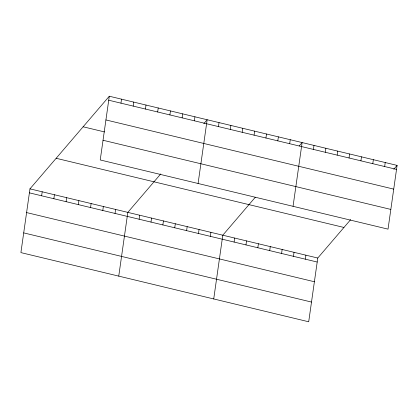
<?xml version="1.0" encoding="UTF-8"?>
<svg xmlns="http://www.w3.org/2000/svg" width="418" height="418" viewBox="0 0 418 418"><rect width="100%" height="100%" fill="white"/><g stroke="black" fill="none" stroke-linecap="round" stroke-linejoin="round"><path stroke-width="0.63" d="M109.302 96.224L100.231 159.969L388.029 229.142L397.1 165.392L109.302 96.224L29.971 188.858L20.9 252.608L308.698 321.776L317.769 258.031L350.692 219.586M41.633 195.796L42.202 191.799M53.865 198.738L54.434 194.736M66.096 201.675L66.666 197.677M78.328 204.616L78.897 200.614M90.56 207.558L91.129 203.556M102.791 210.494L103.361 206.497M120.964 103.162L121.533 99.16M115.023 213.436L115.593 209.434M133.196 106.104L133.765 102.102M118.749 276.126L127.824 212.375L160.747 173.93M145.427 109.041L145.997 105.043M139.126 219.231L139.696 215.228M157.659 111.982L158.229 107.98M150.997 222.083L151.567 218.081M169.891 114.919L170.46 110.922M162.868 224.936L163.438 220.934M182.123 117.86L182.692 113.863M174.74 227.789L175.309 223.787M194.354 120.802L194.924 116.8M186.611 230.642L187.18 226.645M198.08 183.492L207.156 119.741L203.832 123.623M198.482 233.495L199.052 229.498M218.457 126.591L219.027 122.594M210.353 236.348L210.923 232.351M230.328 129.449L230.898 125.447M213.723 298.954L222.794 235.203L255.299 197.249M242.2 132.302L242.769 128.3M234.101 242.053L234.67 238.056M254.071 135.155L254.64 131.153M245.972 244.911L246.542 240.909M265.942 138.008L266.512 134.006M257.843 247.764L258.413 243.762M277.813 140.861L278.383 136.858M269.714 250.617L270.284 246.615M289.684 143.714L290.254 139.716M281.586 253.47L282.155 249.468M293.055 206.314L302.125 142.569L299.22 145.966M293.457 256.323L294.026 252.32M313.432 149.419L313.996 145.422M305.328 259.176L305.898 255.173M325.303 152.272L325.873 148.275M337.174 155.125L337.744 151.128M349.046 157.983L349.615 153.981M360.917 160.836L361.486 156.834M372.788 163.689L373.358 159.686M384.659 166.542L385.229 162.539M393.777 169.274L397.1 165.392M108.732 100.221L396.53 169.394M105.926 119.94L393.725 189.114M83.125 126.79L104.531 131.936M103.037 140.255L390.835 209.423M56.153 158.286L343.946 227.46M29.971 188.858L317.769 258.031M29.401 192.855L317.199 262.029M26.595 212.574L314.393 281.748M23.706 232.889L311.504 302.062"/></g></svg>
